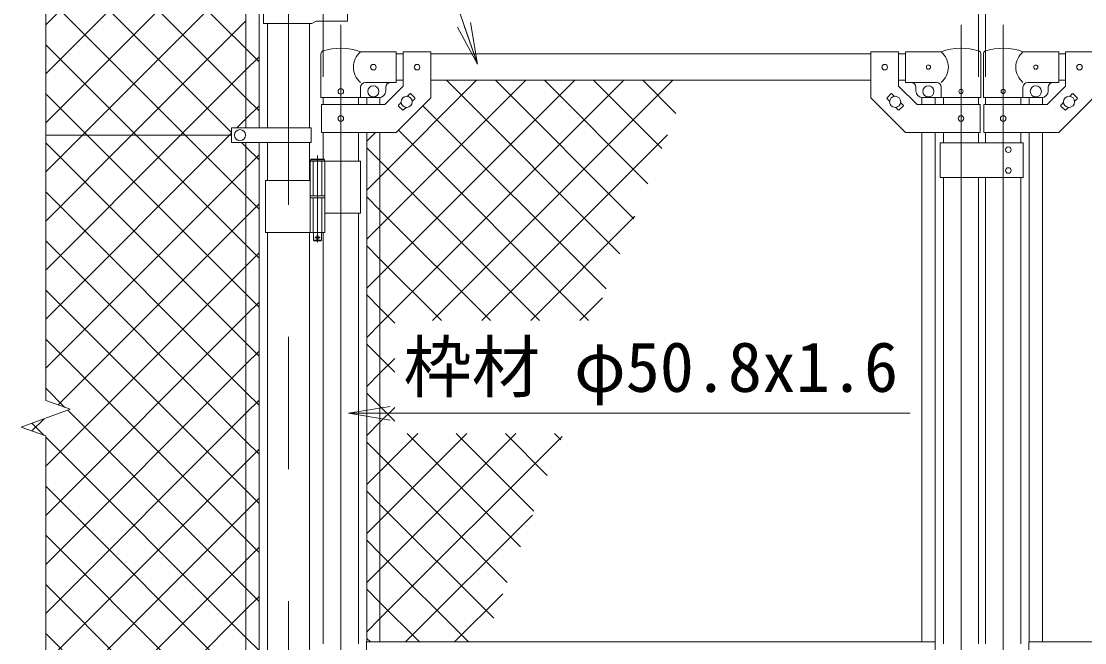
# Model space of a CAD drawing. Units: millimetres, scale not verified. Extents: x -6300 to 6300, y -4455 to 4455.
# Drawn here: x 846 to 2379, y 513 to 1409 of the extents above; entities that cross this region are included whole.
import ezdxf
from ezdxf.enums import TextEntityAlignment as Align

# ---------------------------------------------------------------- set-up
doc = ezdxf.new("R2010")
doc.units = ezdxf.units.MM
doc.header["$LTSCALE"] = 30
doc.linetypes.add('DASHED', pattern=[7.5, 6, -1.5])
doc.linetypes.add('USER1', pattern=[50.8, 31.75, -6.35, 6.35, -6.35])
for name, color, linetype, lineweight in [('0-1_D-BMK', 2, 'USER1', 13), ('0-2_D-STR1', 1, 'Continuous', 18), ('0-3_D-STR3', 3, 'Continuous', 13), ('0-7_D-STR-DIM', 7, 'Continuous', 9), ('0-8_0', 7, 'Continuous', 9), ('0-9_D-STR-TXT', 7, 'Continuous', 9), ('0-A_D-STR2', 7, 'Continuous', 9)]:
    doc.layers.add(name, color=color, linetype=linetype, lineweight=lineweight)
doc.styles.add('ＭＳ ゴシック', font='')
doc.styles.get('ＭＳ ゴシック').set_extended_font_data('MS Gothic')

# ---------------------------------------------------------------- blocks, each defined once
blk = doc.blocks.new('_Open')
at = {"layer": '0-8_0'}
blk.add_line((-30, 5), (0, 0), dxfattribs=at)
blk.add_lwpolyline([(-30, -5), (0, 0), (-30, 0)], dxfattribs=at)

msp = doc.modelspace()

# ---------------------------------------------------------------- linework, layer by layer
at = {"layer": '0-1_D-BMK'}
for p, q in [((1231.3, 2097.22), (1231.3, -798.6)), ((1306.7, 1403.71), (1306.7, -434.68)), ((2200.9, 1403.71), (2200.9, -434.68)), ((2261.7, 1403.71), (2261.7, -434.68)), ((1273.14, 1215.4), (1273.14, 1090.51)), ((1276.77, 1097.48), (1269.51, 1097.48))]:
    msp.add_line(p, q, dxfattribs=at)
at = {"layer": '0-2_D-STR1'}
for p, q in [((1201.05, 1406.08), (1201.05, 1255.48)), ((1261.55, 1406.08), (1261.55, 1255.48)), ((1386.7, 1361.98), (1396.7, 1361.98)), ((1436.7, 1361.98), (2070.9, 1361.98)), ((2110.9, 1361.98), (2120.9, 1361.98)), ((2351.7, 1361.98), (2341.7, 1361.98)), ((1386.7, 1323.98), (1396.7, 1323.98)), ((1436.7, 1323.98), (2070.9, 1323.98)), ((2110.9, 1323.98), (2120.9, 1323.98)), ((2351.7, 1323.98), (2341.7, 1323.98)), ((1281.3, 1298.98), (1281.3, 1288.93)), ((1332.1, 1298.98), (1332.1, 1288.93)), ((2175.5, 1298.98), (2175.5, 1288.93)), ((2226.3, 1298.98), (2226.3, 1288.93)), ((2236.3, 1298.98), (2236.3, 1288.93)), ((2287.1, 1298.98), (2287.1, 1288.93)), ((1281.3, 1248.93), (1281.3, 1210.48)), ((1332.1, 1248.93), (1332.1, 1207.48)), ((2175.5, 1248.93), (2175.5, 1233.93)), ((2226.3, 1248.93), (2226.3, 1233.93)), ((2236.3, 1248.93), (2236.3, 1233.93)), ((2287.1, 1248.93), (2287.1, 1233.93)), ((1201.05, 1234.48), (1201.05, 1179.48)), ((1261.55, 1234.48), (1261.55, 1179.48)), ((2175.5, 1183.93), (2175.5, 511.98)), ((2226.3, 1183.93), (2226.3, 511.98)), ((2236.3, 1183.93), (2236.3, 511.98)), ((2287.1, 1183.93), (2287.1, 511.98)), ((1332.1, 1132.48), (1332.1, 511.98)), ((1201.05, 1104.48), (1201.05, 439.48)), ((1261.55, 1104.48), (1261.55, 439.48)), ((1281.3, 1104.48), (1281.3, 511.98))]:
    msp.add_line(p, q, dxfattribs=at)
at = {"layer": '0-3_D-STR3'}
for p, q in [((1169.8, 1990.98), (1169.8, 1255.48)), ((1188.8, 1991.11), (1188.8, 1255.48)), ((1195.2, 1456.08), (1195.2, 1406.08)), ((1316.3, 1409.08), (1316.3, 1453.08)), ((1195.2, 1406.08), (1265.1, 1406.08)), ((1271.1, 1409.08), (1265.1, 1406.08)), ((1271.1, 1409.08), (1316.3, 1409.08)), ((1386.7, 1364.98), (1335.25, 1364.98)), ((1386.7, 1364.98), (1386.7, 1320.98)), ((1396.7, 1365.18), (1396.7, 1315.5)), ((1396.7, 1365.18), (1436.7, 1365.18)), ((1436.7, 1365.18), (1436.7, 1298.93)), ((2070.9, 1365.18), (2070.9, 1298.93)), ((2110.9, 1365.18), (2070.9, 1365.18)), ((2110.9, 1365.18), (2110.9, 1315.5)), ((2120.9, 1364.98), (2172.35, 1364.98)), ((2120.9, 1364.98), (2120.9, 1320.98)), ((2341.7, 1364.98), (2290.25, 1364.98)), ((2341.7, 1364.98), (2341.7, 1320.98)), ((2351.7, 1365.18), (2351.7, 1315.5)), ((2351.7, 1365.18), (2391.7, 1365.18)), ((1278.15, 1298.98), (1278.15, 1362.67)), ((2229.45, 1298.98), (2229.45, 1362.67)), ((2233.15, 1298.98), (2233.15, 1362.67)), ((1386.7, 1320.98), (1342.25, 1320.98)), ((2120.9, 1320.98), (2165.35, 1320.98)), ((2341.7, 1320.98), (2297.25, 1320.98)), ((1335.25, 1298.98), (1335.25, 1313.98)), ((1370.13, 1288.93), (1396.7, 1315.5)), ((1371.7, 1313.98), (1371.7, 1308.98)), ((1402.58, 1300.88), (1406.3, 1304.6)), ((1407.71, 1304.6), (1413.37, 1298.94)), ((2099.89, 1304.6), (2094.23, 1298.94)), ((2105.02, 1300.88), (2101.3, 1304.6)), ((2137.47, 1288.93), (2110.9, 1315.5)), ((2135.9, 1313.98), (2135.9, 1308.98)), ((2172.35, 1298.98), (2172.35, 1313.98)), ((2290.25, 1298.98), (2290.25, 1313.98)), ((2325.13, 1288.93), (2351.7, 1315.5)), ((2326.7, 1313.98), (2326.7, 1308.98)), ((2357.58, 1300.88), (2361.3, 1304.6)), ((2362.71, 1304.6), (2368.37, 1298.94)), ((1278.15, 1298.98), (1335.25, 1298.98)), ((1279, 1288.93), (1370.13, 1288.93)), ((1279, 1288.93), (1279, 1248.93)), ((1335.25, 1298.98), (1361.7, 1298.98)), ((1344.2, 1298.98), (1344.2, 1288.93)), ((1363.2, 1298.98), (1363.2, 1288.93)), ((1390.03, 1288.33), (1393.75, 1292.05)), ((1409.65, 1293.81), (1413.37, 1297.52)), ((2097.95, 1293.81), (2094.23, 1297.52)), ((2117.57, 1288.33), (2113.85, 1292.05)), ((2228.6, 1288.93), (2137.47, 1288.93)), ((2144.4, 1298.98), (2144.4, 1288.93)), ((2172.35, 1298.98), (2145.9, 1298.98)), ((2163.4, 1298.98), (2163.4, 1288.93)), ((2229.45, 1298.98), (2172.35, 1298.98)), ((2228.6, 1288.93), (2228.6, 1248.93)), ((2233.15, 1298.98), (2290.25, 1298.98)), ((2234, 1288.93), (2325.13, 1288.93)), ((2234, 1288.93), (2234, 1248.93)), ((2290.25, 1298.98), (2316.7, 1298.98)), ((2299.2, 1298.98), (2299.2, 1288.93)), ((2318.2, 1298.98), (2318.2, 1288.93)), ((2345.03, 1288.33), (2348.75, 1292.05)), ((2364.65, 1293.81), (2368.37, 1297.52)), ((1390.03, 1286.92), (1395.69, 1281.26)), ((1397.1, 1281.26), (1400.82, 1284.98)), ((2110.5, 1281.26), (2106.78, 1284.98)), ((2117.57, 1286.92), (2111.91, 1281.26)), ((2345.03, 1286.92), (2350.69, 1281.26)), ((2352.1, 1281.26), (2355.82, 1284.98)), ((881.3, 1244.98), (1149.3, 1244.98)), ((1149.3, 1255.48), (1149.3, 1234.48)), ((1264.1, 1255.48), (1149.3, 1255.48)), ((1264.1, 1255.48), (1264.1, 1234.48)), ((1344.2, 1248.93), (1344.2, 514.48)), ((1363.2, 1248.93), (1363.2, 514.48)), ((2144.4, 1248.93), (2144.4, 514.48)), ((2163.4, 1248.93), (2163.4, 514.48)), ((2299.2, 1248.93), (2299.2, 514.48)), ((2318.2, 1248.93), (2318.2, 514.48)), ((1264.1, 1234.48), (1149.3, 1234.48)), ((1169.8, 1234.48), (1169.8, 439.48)), ((1188.8, 1234.48), (1188.8, 439.48)), ((2290.7, 1233.93), (2170.7, 1233.93)), ((2170.7, 1233.93), (2170.7, 1183.93)), ((2290.7, 1233.93), (2290.7, 1183.93)), ((1262.34, 1207.48), (1262.34, 1157.48)), ((1335.25, 1207.48), (1262.34, 1207.48)), ((1263.14, 1209.48), (1264.14, 1210.48)), ((1263.14, 1209.48), (1263.14, 1207.48)), ((1263.14, 1209.48), (1283.14, 1209.48)), ((1282.14, 1210.48), (1264.14, 1210.48)), ((1283.94, 1207.48), (1283.94, 1157.48)), ((1335.25, 1207.48), (1335.25, 1132.48)), ((2290.7, 1183.93), (2170.7, 1183.93)), ((1262.34, 1179.48), (1198, 1179.48)), ((1198, 1179.48), (1198, 1104.48)), ((1283.94, 1157.48), (1262.34, 1157.48)), ((1283.94, 1154.48), (1262.34, 1154.48)), ((1262.34, 1154.48), (1262.34, 1104.48)), ((1262.64, 1157.48), (1262.64, 1154.48)), ((1283.64, 1154.48), (1262.64, 1154.48)), ((1283.64, 1157.48), (1283.64, 1154.48)), ((1283.94, 1154.48), (1283.94, 1104.48)), ((1335.25, 1132.48), (1284.05, 1132.48)), ((1283.94, 1104.48), (1198, 1104.48)), ((1279.14, 1104.48), (1279.14, 1093.48)), ((1268.14, 1092.48), (1267.14, 1093.48)), ((1278.14, 1092.48), (1268.14, 1092.48)), ((1278.14, 1092.48), (1279.14, 1093.48)), ((2163.8, 514.48), (1343.8, 514.48)), ((1343.8, 459.48), (1343.8, 514.48)), ((2163.8, 493.48), (2163.8, 514.48)), ((2298.8, 514.48), (3118.8, 514.48)), ((2298.8, 493.48), (2298.8, 514.48))]:
    msp.add_line(p, q, dxfattribs=at)
at = {"layer": '0-3_D-STR3', "linetype": 'DASHED'}
for p, q in [((1266.84, 1207.48), (1266.84, 1157.48)), ((1279.44, 1207.48), (1279.44, 1157.48)), ((1266.84, 1154.48), (1266.84, 1104.48)), ((1279.44, 1154.48), (1279.44, 1104.48))]:
    msp.add_line(p, q, dxfattribs=at)
at = {"layer": '0-3_D-STR3'}
for points in [[(1279, 1248.93), (1386.7, 1248.93), (1436.7, 1298.93)], [(2228.6, 1248.93), (2120.9, 1248.93), (2070.9, 1298.93)], [(2234, 1248.93), (2341.7, 1248.93), (2391.7, 1298.93)], [(1282.14, 1210.48), (1283.14, 1209.48), (1283.14, 1207.48)], [(1267.14, 1104.48), (1267.14, 1093.48), (1279.14, 1093.48)]]:
    msp.add_lwpolyline(points, dxfattribs=at)
for centre, radius in [((1353.7, 1342.98), 4), ((1416.7, 1342.93), 4), ((2090.9, 1342.93), 4), ((2153.9, 1342.98), 3), ((2308.7, 1342.98), 3), ((2371.7, 1342.93), 4), ((1306.7, 1307.98), 4), ((1353.7, 1307.98), 8), ((2153.9, 1307.98), 8), ((2200.9, 1307.98), 3), ((2261.7, 1307.98), 3), ((2308.7, 1307.98), 8), ((1401.7, 1292.93), 8), ((2105.9, 1292.93), 8), ((2356.7, 1292.93), 8), ((1306.7, 1268.93), 4), ((2200.9, 1268.93), 4), ((2261.7, 1268.93), 4), ((1161.3, 1244.98), 8), ((2269.21, 1223.93), 4), ((2269.21, 1193.93), 4), ((1273.14, 1097.48), 2.5)]:
    msp.add_circle(centre, radius, dxfattribs=at)
for centre, radius, start, end in [((1281.45, 1362.67), 3.3, 109.22051, 180), ((1306.7, 1290.25), 80, 69.0916, 109.22051), ((1353.45, 1342.98), 28.55, 129.59418, 230.40582), ((2200.9, 1290.25), 80, 70.77949, 110.9084), ((2154.15, 1342.98), 28.55, 309.59418, 50.40582), ((2226.15, 1362.67), 3.3, 0, 70.77949), ((2236.45, 1362.67), 3.3, 109.22051, 180), ((2261.7, 1290.25), 80, 69.0916, 109.22051), ((2308.45, 1342.98), 28.55, 129.59418, 230.40582), ((1342.25, 1313.98), 7, 90, 180), ((1378.7, 1313.98), 7, 90, 180), ((2128.9, 1313.98), 7, 0, 90), ((2165.35, 1313.98), 7, 0, 90), ((2297.25, 1313.98), 7, 90, 180), ((2333.7, 1313.98), 7, 90, 180), ((1361.7, 1308.98), 10, 270, 0), ((1407, 1303.89), 1, 45, 135), ((2100.6, 1303.89), 1, 45, 135), ((2145.9, 1308.98), 10, 180, 270), ((2316.7, 1308.98), 10, 270, 0), ((2362, 1303.89), 1, 45, 135), ((1390.74, 1287.62), 1, 135, 225), ((1412.66, 1298.23), 1, 315, 45), ((2094.94, 1298.23), 1, 135, 225), ((2116.86, 1287.62), 1, 315, 45), ((2345.74, 1287.62), 1, 135, 225), ((2367.66, 1298.23), 1, 315, 45), ((1396.4, 1281.97), 1, 225, 315), ((2111.2, 1281.97), 1, 225, 315), ((2351.4, 1281.97), 1, 225, 315)]:
    msp.add_arc(centre, radius, start, end, dxfattribs=at)
at = {"layer": '0-7_D-STR-DIM'}
for p, q in [((1281.3, 1328.98), (1281.3, 2341.98)), ((2226.3, 1328.98), (2226.3, 2341.98)), ((2226.3, 1328.98), (2226.3, 2341.98)), ((2236.3, 1328.98), (2236.3, 2341.98)), ((2236.3, 1328.98), (2236.3, 2341.98)), ((881.3, 862.63), (881.3, 2124.98)), ((916.54, 849.8), (881.3, 862.63)), ((846.06, 824.15), (916.54, 849.8)), ((881.3, 811.33), (846.06, 824.15)), ((881.3, -531.02), (881.3, 811.33))]:
    msp.add_line(p, q, dxfattribs=at)
at = {"layer": '0-9_D-STR-TXT'}
for points in [[(2113.04, 1564.07), (1428.74, 1564.07), (1503.34, 1349.24)], [(2127.74, 844.06), (1601.49, 844.06), (1319.95, 844.06)]]:
    msp.add_lwpolyline(points, dxfattribs=at)
at = {"layer": '0-A_D-STR2'}
for p, q in [((881.3, 1404.04), (1169.8, 1692.54)), ((1169.8, 1369.63), (881.3, 1658.13)), ((881.3, 1333.33), (1169.8, 1621.83)), ((1169.8, 1298.91), (881.3, 1587.41)), ((881.3, 1262.62), (1169.8, 1551.12)), ((1149.3, 1248.7), (881.3, 1516.7)), ((934.37, 1244.98), (1169.8, 1480.41)), ((1082.32, 1244.98), (881.3, 1445.99)), ((1005.08, 1244.98), (1169.8, 1409.7)), ((1011.6, 1244.98), (881.3, 1375.28)), ((1188.8, 1350.63), (1169.8, 1369.63)), ((1169.8, 1338.99), (1188.8, 1357.99)), ((1075.79, 1244.98), (1169.8, 1338.99)), ((1363.2, 1184.6), (1502.57, 1323.98)), ((1363.2, 1113.89), (1573.28, 1323.98)), ((1363.2, 1043.18), (1644, 1323.98)), ((1363.2, 972.47), (1714.71, 1323.98)), ((1439.15, 977.72), (1785.42, 1323.98)), ((1709.23, 1073.84), (1459.09, 1323.98)), ((1729.38, 1124.4), (1529.8, 1323.98)), ((1749.54, 1174.96), (1600.51, 1323.98)), ((1769.69, 1225.51), (1671.22, 1323.98)), ((1789.84, 1276.07), (1741.94, 1323.98)), ((940.89, 1244.98), (881.3, 1304.57)), ((1188.8, 1279.91), (1169.8, 1298.91)), ((1689.07, 1023.29), (1425.07, 1287.29)), ((881.3, 1191.91), (934.37, 1244.98)), ((881.3, 1121.2), (1005.08, 1244.98)), ((881.3, 1050.49), (1075.79, 1244.98)), ((1169.8, 1016.07), (940.89, 1244.98)), ((1169.8, 1086.78), (1011.6, 1244.98)), ((1169.8, 1157.49), (1082.32, 1244.98)), ((1344.2, 1236.32), (1356.81, 1248.93)), ((1663.93, 977.72), (1389.71, 1251.94)), ((1509.86, 977.72), (1777.66, 1245.51)), ((1169.8, 945.36), (881.3, 1233.86)), ((1363.2, 1207.74), (1344.2, 1226.74)), ((1593.22, 977.72), (1363.2, 1207.74)), ((1344.2, 1165.6), (1363.2, 1184.6)), ((1169.8, 874.65), (881.3, 1163.15)), ((1188.8, 1138.49), (1169.8, 1157.49)), ((1363.2, 1137.03), (1344.2, 1156.03)), ((1522.51, 977.72), (1363.2, 1137.03)), ((1580.58, 977.72), (1730.79, 1127.93)), ((1344.2, 1094.89), (1363.2, 1113.89)), ((1169.8, 803.94), (881.3, 1092.44)), ((1188.8, 1067.78), (1169.8, 1086.78)), ((1169.8, 1056.15), (1188.8, 1075.15)), ((881.3, 767.65), (1169.8, 1056.15)), ((1344.2, 1024.18), (1363.2, 1043.18)), ((1169.8, 733.23), (881.3, 1021.73)), ((1188.8, 997.07), (1169.8, 1016.07)), ((1363.2, 995.61), (1344.2, 1014.61)), ((1169.8, 985.44), (1188.8, 1004.44)), ((1651.29, 977.72), (1683.91, 1010.34)), ((881.3, 696.94), (1169.8, 985.44)), ((1384.68, 974.13), (1363.2, 995.61)), ((1344.2, 953.47), (1363.2, 972.47)), ((1169.8, 662.52), (881.3, 951.02)), ((1188.8, 926.36), (1169.8, 945.36)), ((1363.2, 924.9), (1344.2, 943.9)), ((1169.8, 914.73), (1188.8, 933.73)), ((1384.68, 903.42), (1363.2, 924.9)), ((881.3, 626.23), (1169.8, 914.73)), ((909.09, 852.51), (881.3, 880.31)), ((1188.8, 855.65), (1169.8, 874.65)), ((1169.8, 844.02), (1188.8, 863.02)), ((1363.2, 854.19), (1344.2, 873.19)), ((881.3, 555.52), (1169.8, 844.02)), ((1384.68, 832.7), (1363.2, 854.19)), ((878.58, 812.32), (861.23, 829.67)), ((861.48, 818.54), (879.13, 836.19)), ((1363.2, 760.34), (1417.69, 814.83)), ((1363.2, 689.63), (1488.4, 814.83)), ((1565.84, 651.54), (1402.56, 814.83)), ((1585.16, 702.93), (1473.27, 814.83)), ((1604.48, 754.32), (1543.98, 814.83)), ((1623.8, 805.71), (1614.69, 814.83)), ((1188.8, 784.94), (1169.8, 803.94)), ((1363.2, 783.47), (1344.2, 802.47)), ((1169.8, 773.31), (1188.8, 792.31)), ((1546.52, 600.15), (1363.2, 783.47)), ((881.3, 484.81), (1169.8, 773.31)), ((1344.2, 741.34), (1363.2, 760.34)), ((1188.8, 714.23), (1169.8, 733.23)), ((1169.8, 702.59), (1188.8, 721.59)), ((1363.2, 712.76), (1344.2, 731.76)), ((1527.2, 548.77), (1363.2, 712.76)), ((896.18, 428.98), (1169.8, 702.59)), ((1400.18, 514.48), (1583.07, 697.37)), ((1344.2, 670.63), (1363.2, 689.63)), ((1120.5, 428.98), (881.3, 668.18)), ((1188.8, 643.52), (1169.8, 662.52)), ((1169.8, 631.88), (1188.8, 650.88)), ((966.89, 428.98), (1169.8, 631.88)), ((1049.79, 428.98), (881.3, 597.47)), ((1470.89, 514.48), (1540.47, 584.05)), ((1169.8, 561.17), (1188.8, 580.17)), ((1037.6, 428.98), (1169.8, 561.17)), ((979.08, 428.98), (881.3, 526.75)), ((1349.35, 514.48), (1344.2, 519.63))]:
    msp.add_line(p, q, dxfattribs=at)
for points in [[(1157, 1255.48), (1169.8, 1268.28), (1188.8, 1287.28)], [(881.3, 979.78), (1146.5, 1244.98), (1149.3, 1247.78)], [(1188.8, 1209.2), (1169.8, 1228.2), (1163.53, 1234.48)], [(881.3, 909.07), (1169.8, 1197.57), (1188.8, 1216.57)], [(899.09, 856.15), (1169.8, 1126.86), (1188.8, 1145.86)], [(1451.8, 977.72), (1363.2, 1066.32), (1344.2, 1085.32)], [(1344.2, 882.76), (1363.2, 901.76), (1384.68, 923.24)], [(1188.8, 572.81), (1169.8, 591.81), (913.07, 848.54)], [(1344.2, 812.05), (1363.2, 831.05), (1384.68, 852.53)], [(1344.2, 599.92), (1363.2, 618.92), (1559.11, 814.83)], [(1188.8, 502.1), (1169.8, 521.1), (881.3, 809.6)], [(1344.2, 529.21), (1363.2, 548.21), (1625.67, 810.68)], [(1180.71, 439.48), (1169.8, 450.39), (881.3, 738.89)], [(1490.78, 514.48), (1363.2, 642.05), (1344.2, 661.05)], [(1420.06, 514.48), (1363.2, 571.34), (1344.2, 590.34)]]:
    msp.add_lwpolyline(points, dxfattribs=at)

# ---------------------------------------------------------------- block references
at = {"layer": '0-9_D-STR-TXT', "xscale": 2, "yscale": 2}
for p, rotation in [((1504, 1347.36), 289.14937), ((1317.95, 844.06), 180)]:
    msp.add_blockref('_Open', p, dxfattribs=dict(at, rotation=rotation))

# ---------------------------------------------------------------- texts
at = {"layer": '0-9_D-STR-TXT', "style": 'ＭＳ ゴシック'}
msp.add_text('枠材 φ50.8x1.6', height=72.14, dxfattribs=at).set_placement((1397.11, 853.27), align=Align.BOTTOM_LEFT)

doc.saveas('drawing.dxf')
